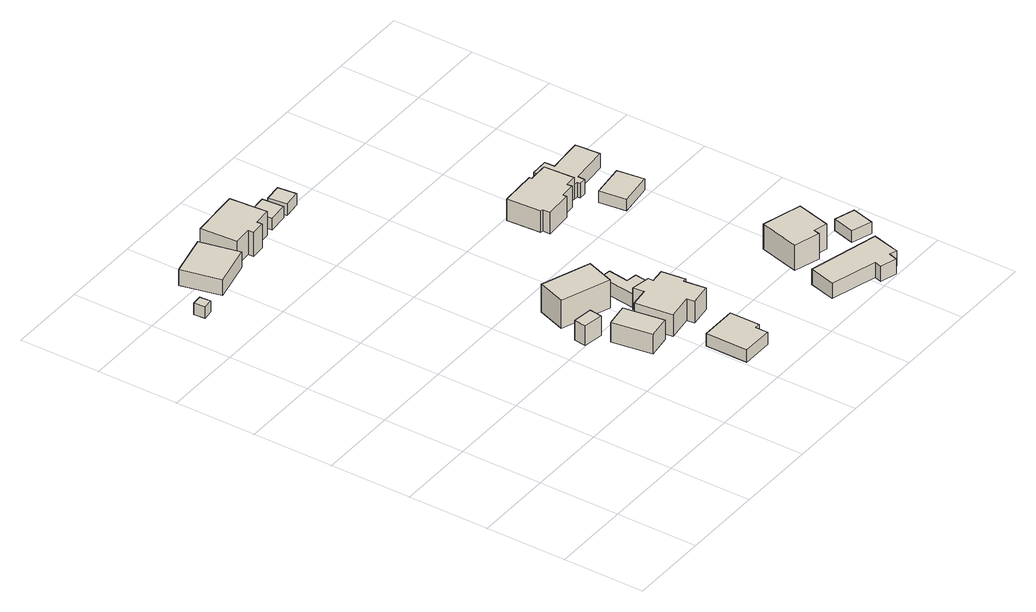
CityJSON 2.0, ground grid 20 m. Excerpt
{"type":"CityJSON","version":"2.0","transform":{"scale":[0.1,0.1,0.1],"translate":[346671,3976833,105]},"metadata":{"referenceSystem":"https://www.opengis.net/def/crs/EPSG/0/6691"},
"CityObjects":{
"building1":{"type":"Building","attributes":{"土砂災害警戒区域.現象区分":"2","土砂災害警戒区域.区域区分":"1","measuredHeight":3},"geometry":[{"type":"Solid","lod":"1","boundaries":[[[[0,1,2,3]],[[2,4,5,3]],[[1,6,4,2]],[[0,7,6,1]],[[3,5,7,0]],[[4,6,7,5]]]]}]},
"building2":{"type":"Building","attributes":{"土砂災害警戒区域.現象区分":"2","土砂災害警戒区域.区域区分":"1","measuredHeight":5.3},"geometry":[{"type":"Solid","lod":"1","boundaries":[[[[8,9,10,11]],[[10,12,13,11]],[[9,14,12,10]],[[8,15,14,9]],[[11,13,15,8]],[[12,14,15,13]]]]}]},
"building3":{"type":"Building","attributes":{"土砂災害警戒区域.現象区分":"2","土砂災害警戒区域.区域区分":"1","measuredHeight":5.2},"geometry":[{"type":"Solid","lod":"1","boundaries":[[[[16,17,18,19]],[[18,20,21,19]],[[17,22,20,18]],[[16,23,22,17]],[[19,21,23,16]],[[20,22,23,21]]]]}]},
"building4":{"type":"Building","attributes":{"土砂災害警戒区域.現象区分":"2","土砂災害警戒区域.区域区分":"1","measuredHeight":8.6},"geometry":[{"type":"Solid","lod":"1","boundaries":[[[[24,25,26,27,28,29,30,31]],[[30,32,33,31]],[[29,34,32,30]],[[28,35,34,29]],[[27,36,35,28]],[[26,37,36,27]],[[25,38,37,26]],[[24,39,38,25]],[[31,33,39,24]],[[32,34,35,36,37,38,39,33]]]]}]},
"building5":{"type":"Building","attributes":{"土砂災害警戒区域.現象区分":"2","土砂災害警戒区域.区域区分":"1","measuredHeight":6.1},"geometry":[{"type":"Solid","lod":"1","boundaries":[[[[40,41,42,43]],[[42,44,45,43]],[[41,46,44,42]],[[40,47,46,41]],[[43,45,47,40]],[[44,46,47,45]]]]}]},
"building6":{"type":"Building","attributes":{"土砂災害警戒区域.現象区分":"2","土砂災害警戒区域.区域区分":"1","measuredHeight":9.7},"geometry":[{"type":"Solid","lod":"1","boundaries":[[[[48,49,50,51]],[[50,52,53,51]],[[49,54,52,50]],[[48,55,54,49]],[[51,53,55,48]],[[52,54,55,53]]]]}]},
"building7":{"type":"Building","attributes":{"土砂災害警戒区域.現象区分":"2","土砂災害警戒区域.区域区分":"1","measuredHeight":3.2},"geometry":[{"type":"Solid","lod":"1","boundaries":[[[[56,57,58,59,60,61]],[[60,62,63,61]],[[59,64,62,60]],[[58,65,64,59]],[[57,66,65,58]],[[56,67,66,57]],[[61,63,67,56]],[[62,64,65,66,67,63]]]]}]},
"building8":{"type":"Building","attributes":{"土砂災害警戒区域.現象区分":"2","土砂災害警戒区域.区域区分":"1","measuredHeight":3},"geometry":[{"type":"Solid","lod":"1","boundaries":[[[[68,69,70,71]],[[70,72,73,71]],[[69,74,72,70]],[[68,75,74,69]],[[71,73,75,68]],[[72,74,75,73]]]]}]},
"building9":{"type":"Building","attributes":{"土砂災害警戒区域.現象区分":"2","土砂災害警戒区域.区域区分":"1","measuredHeight":8},"geometry":[{"type":"Solid","lod":"1","boundaries":[[[[76,77,78,79,80,81,82,83,84,85,86,87]],[[86,88,89,87]],[[85,90,88,86]],[[84,91,90,85]],[[83,92,91,84]],[[82,93,92,83]],[[81,94,93,82]],[[80,95,94,81]],[[79,96,95,80]],[[78,97,96,79]],[[77,98,97,78]],[[76,99,98,77]],[[87,89,99,76]],[[88,90,91,92,93,94,95,96,97,98,99,89]]]]}]},
"building10":{"type":"Building","attributes":{"土砂災害警戒区域.現象区分":"2","土砂災害警戒区域.区域区分":"1","measuredHeight":4.2},"geometry":[{"type":"Solid","lod":"1","boundaries":[[[[100,101,102,103,104,105,106]],[[105,107,108,106]],[[104,109,107,105]],[[103,110,109,104]],[[102,111,110,103]],[[101,112,111,102]],[[100,113,112,101]],[[106,108,113,100]],[[107,109,110,111,112,113,108]]]]}]},
"building11":{"type":"Building","attributes":{"土砂災害警戒区域.現象区分":"2","土砂災害警戒区域.区域区分":"1","measuredHeight":3},"geometry":[{"type":"Solid","lod":"1","boundaries":[[[[114,115,116,117]],[[116,118,119,117]],[[115,120,118,116]],[[114,121,120,115]],[[117,119,121,114]],[[118,120,121,119]]]]}]},
"building12":{"type":"Building","attributes":{"土砂災害警戒区域.現象区分":"2","土砂災害警戒区域.区域区分":"1","measuredHeight":8.1},"geometry":[{"type":"Solid","lod":"1","boundaries":[[[[122,123,124,125,126,127,128,129,130,131,132,133,134]],[[133,135,136,134]],[[132,137,135,133]],[[131,138,137,132]],[[130,139,138,131]],[[129,140,139,130]],[[128,141,140,129]],[[127,142,141,128]],[[126,143,142,127]],[[125,144,143,126]],[[124,145,144,125]],[[123,146,145,124]],[[122,147,146,123]],[[134,136,147,122]],[[135,137,138,139,140,141,142,143,144,145,146,147,136]]]]}]},
"building13":{"type":"Building","attributes":{"土砂災害警戒区域.現象区分":"2","土砂災害警戒区域.区域区分":"1","measuredHeight":4.9},"geometry":[{"type":"Solid","lod":"1","boundaries":[[[[148,149,150,151,152,153,154,155]],[[154,156,157,155]],[[153,158,156,154]],[[152,159,158,153]],[[151,160,159,152]],[[150,161,160,151]],[[149,162,161,150]],[[148,163,162,149]],[[155,157,163,148]],[[156,158,159,160,161,162,163,157]]]]}]},
"building14":{"type":"Building","attributes":{"土砂災害警戒区域.現象区分":"2","土砂災害警戒区域.区域区分":"1","measuredHeight":8.1},"geometry":[{"type":"Solid","lod":"1","boundaries":[[[[164,165,166,167,168,169]],[[168,170,171,169]],[[167,172,170,168]],[[166,173,172,167]],[[165,174,173,166]],[[164,175,174,165]],[[169,171,175,164]],[[170,172,173,174,175,171]]]]}]},
"building15":{"type":"Building","attributes":{"土砂災害警戒区域.現象区分":"2","土砂災害警戒区域.区域区分":"1","measuredHeight":3},"geometry":[{"type":"Solid","lod":"1","boundaries":[[[[176,177,178,179]],[[178,180,181,179]],[[177,182,180,178]],[[176,183,182,177]],[[179,181,183,176]],[[180,182,183,181]]]]}]},
"building16":{"type":"Building","attributes":{"土砂災害警戒区域.現象区分":"2","土砂災害警戒区域.区域区分":"1","measuredHeight":4.4},"geometry":[{"type":"Solid","lod":"1","boundaries":[[[[184,185,186,187,188,189,190,191,192,193,194,195]],[[194,196,197,195]],[[193,198,196,194]],[[192,199,198,193]],[[191,200,199,192]],[[190,201,200,191]],[[189,202,201,190]],[[188,203,202,189]],[[187,204,203,188]],[[186,205,204,187]],[[185,206,205,186]],[[184,207,206,185]],[[195,197,207,184]],[[196,198,199,200,201,202,203,204,205,206,207,197]]]]}]},
"building17":{"type":"Building","attributes":{"土砂災害警戒区域.現象区分":"2","土砂災害警戒区域.区域区分":"1","measuredHeight":3},"geometry":[{"type":"Solid","lod":"1","boundaries":[[[[208,209,210,211]],[[210,212,213,211]],[[209,214,212,210]],[[208,215,214,209]],[[211,213,215,208]],[[212,214,215,213]]]]}]}
},
"vertices":[
[30,1097,75],[33,1070,75],[8,1067,75],[5,1095,75],[8,1067,105],[5,1095,105],[33,1070,105],[30,1097,105],
[201,1106,77],[94,1082,77],[72,1180,77],[179,1204,77],[72,1180,118],[179,1204,118],[94,1082,118],[201,1106,118],
[504,417,15],[500,386,15],[451,393,15],[455,423,15],[451,393,67],[455,423,67],[500,386,67],[504,417,67],
[321,1219,76],[328,1127,76],[284,1123,76],[285,1111,76],[249,1108,76],[248,1122,76],[203,1119,76],[196,1210,76],[203,1119,139],[196,1210,139],[248,1122,139],[249,1108,139],[285,1111,139],[284,1123,139],[328,1127,139],[321,1219,139],
[553,367,13],[568,268,13],[510,259,13],[495,358,13],[510,259,64],[495,358,64],[568,268,64],[553,367,64],
[606,487,26],[581,418,26],[461,462,26],[486,530,26],[461,462,99],[486,530,99],[581,418,99],[606,487,99],
[688,182,14],[688,108,14],[675,108,14],[675,77,14],[597,77,14],[597,182,14],[597,77,46],[597,182,46],[675,77,46],[675,108,46],[688,108,46],[688,182,46],
[396,1187,76],[400,1134,76],[350,1130,76],[345,1183,76],[350,1130,106],[345,1183,106],[400,1134,106],[396,1187,106],
[658,373,19],[658,360,19],[694,364,19],[701,306,19],[692,305,19],[699,252,19],[645,245,19],[643,263,19],[579,255,19],[568,347,19],[614,353,19],[611,381,19],[614,353,76],[611,381,76],[568,347,76],[579,255,76],[643,263,76],[645,245,76],[699,252,76],[692,305,76],[701,306,76],[694,364,76],[658,360,76],[658,373,76],
[623,472,24],[651,468,24],[644,418,24],[671,414,24],[665,371,24],[658,373,24],[611,381,24],[658,373,60],[611,381,60],[665,371,60],[671,414,60],[644,418,60],[651,468,60],[623,472,60],
[451,1185,74],[456,1140,74],[413,1135,74],[408,1181,74],[413,1135,104],[408,1181,104],[456,1140,104],[451,1185,104],
[799,776,34],[800,770,34],[842,772,34],[849,772,34],[853,697,34],[824,696,34],[825,683,34],[788,681,34],[788,672,34],[720,668,34],[719,687,34],[713,687,34],[708,772,34],[713,687,90],[708,772,90],[719,687,90],[720,668,90],[788,672,90],[788,681,90],[825,683,90],[824,696,90],[853,697,90],[849,772,90],[842,772,90],[800,770,90],[799,776,90],
[1075,19,4],[1056,25,4],[1050,4,4],[1009,15,4],[1014,33,4],[900,66,4],[918,130,4],[1092,87,4],[918,130,44],[1092,87,44],[900,66,44],[1014,33,44],[1009,15,44],[1050,4,44],[1056,25,44],[1075,19,44],
[1035,172,9],[1001,181,9],[997,166,9],[933,184,9],[959,283,9],[1057,256,9],[959,283,75],[1057,256,75],[933,184,75],[997,166,75],[1001,181,75],[1035,172,75],
[958,660,31],[967,594,31],[884,584,31],[875,650,31],[884,584,61],[875,650,61],[967,594,61],[958,660,61],
[977,716,33],[882,707,33],[881,690,33],[864,690,33],[864,697,33],[853,697,33],[849,772,33],[842,772,33],[841,794,33],[884,795,33],[885,770,33],[973,777,33],[885,770,71],[973,777,71],[884,795,71],[841,794,71],[842,772,71],[849,772,71],[853,697,71],[864,697,71],[864,690,71],[881,690,71],[882,707,71],[977,716,71],
[1153,182,7],[1138,127,7],[1087,143,7],[1103,198,7],[1087,143,37],[1103,198,37],[1138,127,37],[1153,182,37]
]}
